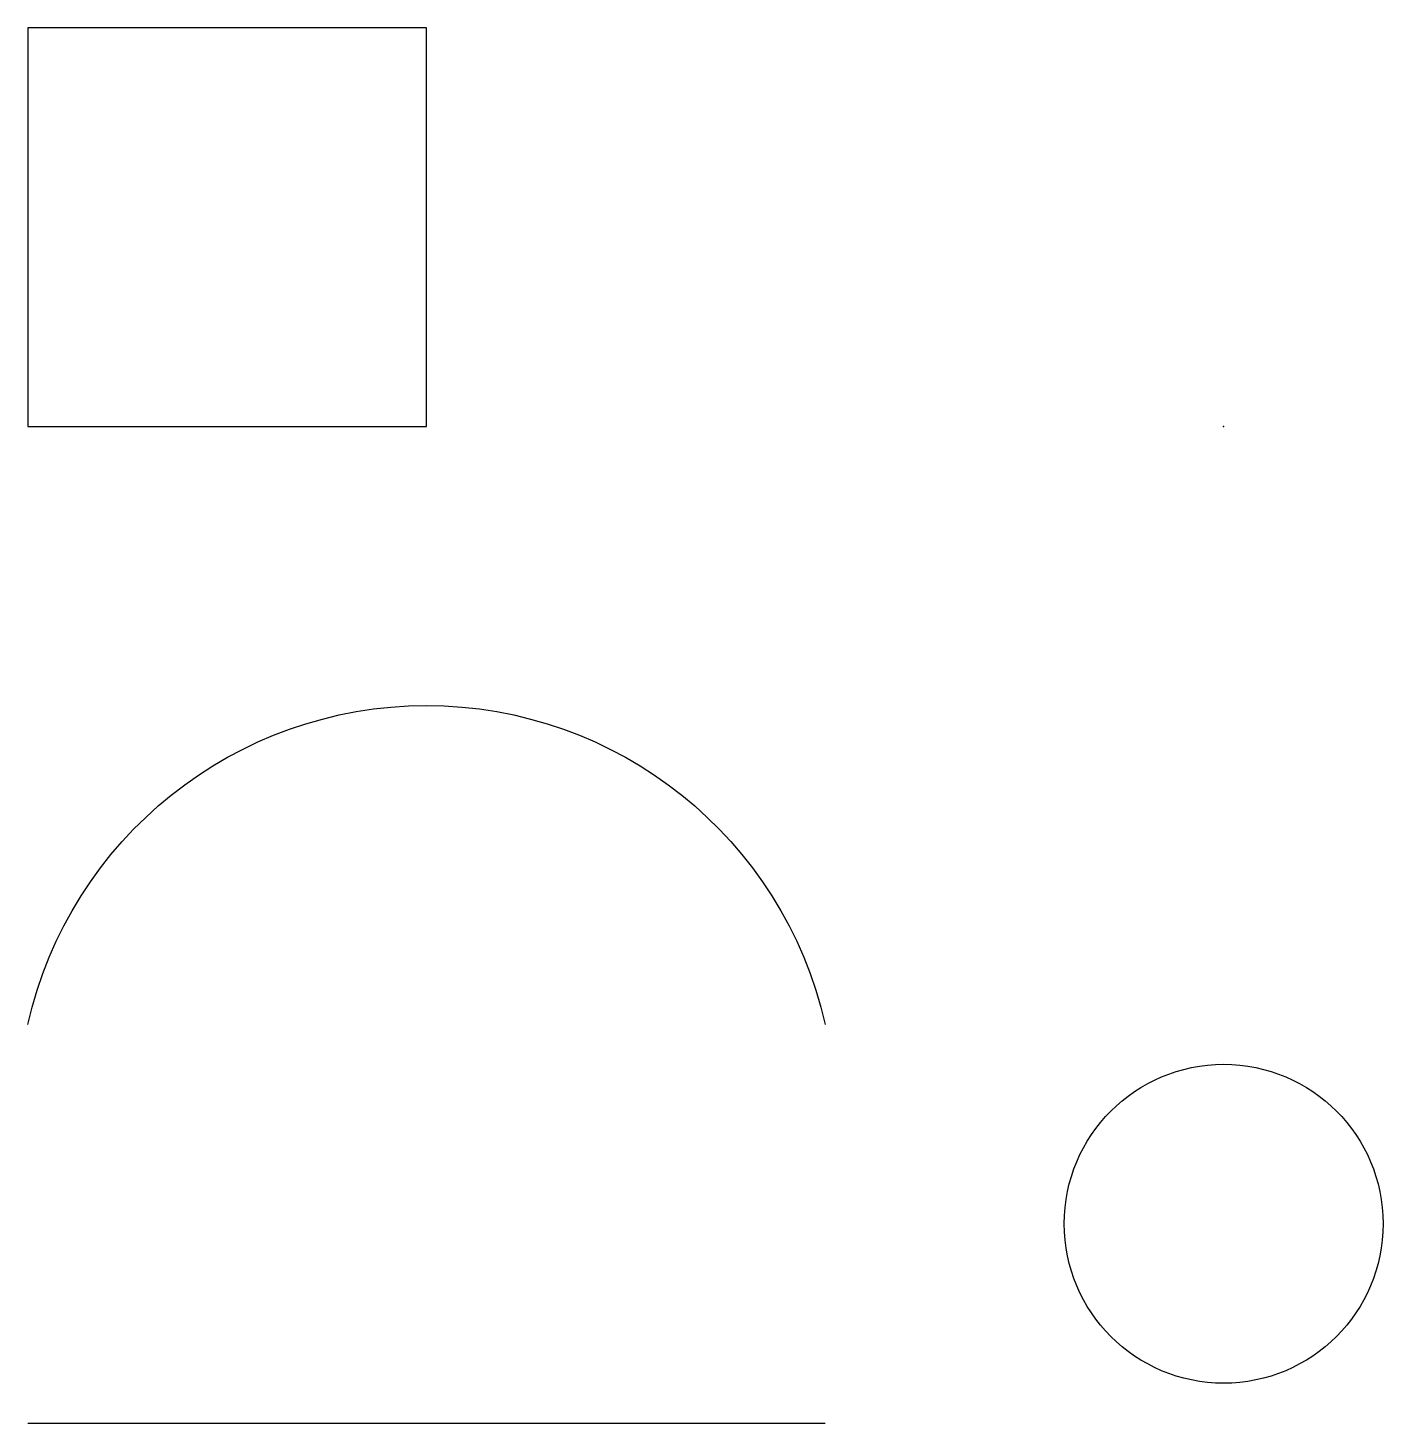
# Model space of a CAD drawing. Header units: millimetres. Extents: x 0 to 34, y 0 to 35.
import ezdxf

# ---------------------------------------------------------------- set-up
doc = ezdxf.new("R2010")
doc.units = ezdxf.units.MM
doc.layers.add('Default', color=7, linetype='Continuous')

msp = doc.modelspace()

# ---------------------------------------------------------------- linework, layer by layer
at = {"layer": 'Default'}
msp.add_line((0, 0), (20, 0), dxfattribs=at)
msp.add_lwpolyline([(0, 25), (10, 25), (10, 35), (0, 35)], close=True, dxfattribs=at)
msp.add_circle((30, 5), 4, dxfattribs=at)
at = {"layer": 'Default', "extrusion": (0, 0, -1)}
msp.add_arc((-10, 7.75), 10.25, 12.6804, 167.3196, dxfattribs=at)
at = {"layer": 'Default'}
msp.add_point((30, 25), dxfattribs=at)

doc.saveas('drawing.dxf')
